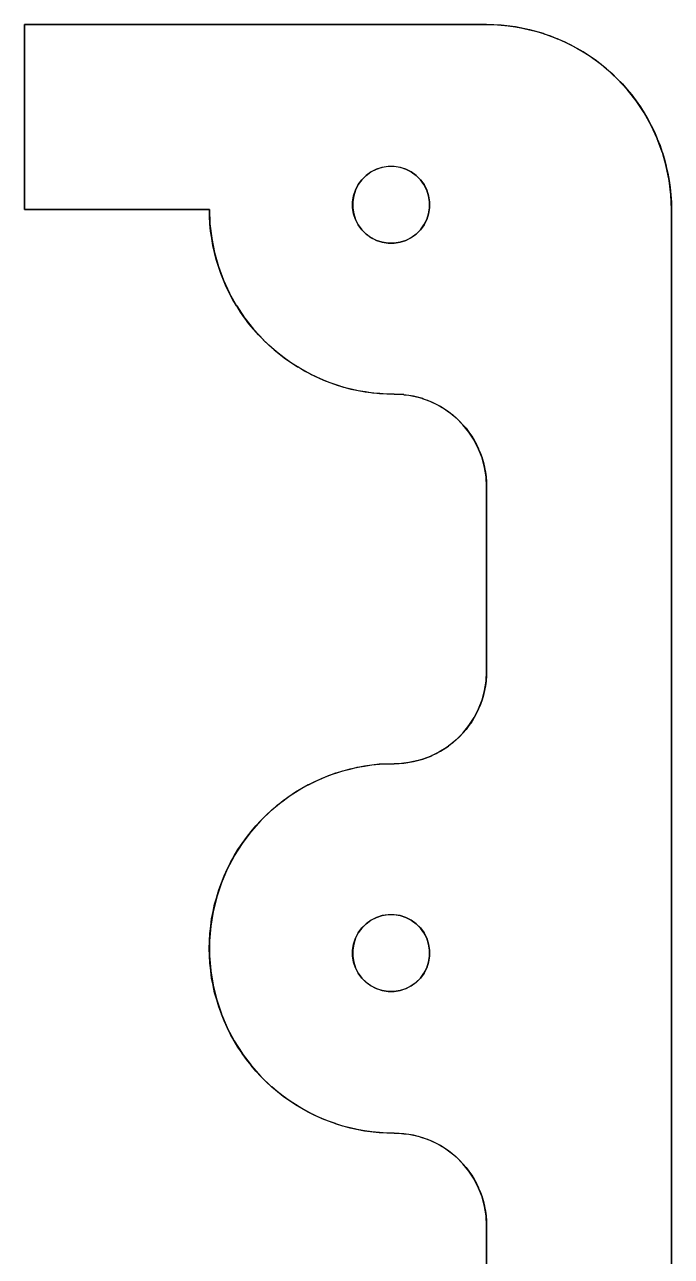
# Model space of a CAD drawing. Header units: millimetres. Extents: x 120 to 170, y -110 to -30.
# Drawn here: x 149 to 170, y -70 to -30 of the extents above; entities that cross this region are included whole.
import ezdxf

# ---------------------------------------------------------------- set-up
doc = ezdxf.new("R2010")
doc.units = ezdxf.units.MM
doc.layers.add('User.Drawings', color=9, linetype='CONTINUOUS', true_color=0xc2c2c2)

msp = doc.modelspace()

# ---------------------------------------------------------------- linework, layer by layer
at = {"layer": 'User.Drawings', "linetype": 'CONTINUOUS'}
for p, q in [((148.99995, -30), (148.999954, -29.999981)), ((148.99995, -36), (148.99995, -30)), ((148.999954, -29.999981), (148.999981, -29.999954)), ((148.999981, -29.999954), (149, -29.99995)), ((149, -29.99995), (164, -29.99995)), ((164, -29.99995), (163.99995, -30)), ((163.99995, -30), (164, -30.00005)), ((164.000019, -29.999954), (164, -29.99995)), ((164, -29.99995), (164.002545, -30.00005)), ((164.000046, -29.999981), (164.000019, -29.999954)), ((164.000019, -30.000046), (164.000046, -30.000019)), ((164.000046, -30.000019), (164.000046, -29.999981)), ((164, -30.00005), (149.00005, -30.00005)), ((149.00005, -30.00005), (149.00005, -35.999949)), ((164, -30.00005), (164.000019, -30.000046)), ((164.002545, -30.00005), (164, -30.00005)), ((164.468205, -30.018345), (164.002545, -30.00005)), ((164.002545, -30.00005), (164.235739, -30.00005)), ((164.235739, -30.00005), (164.468205, -30.018345)), ((164.473296, -30.018746), (164.468205, -30.018345)), ((164.468205, -30.018345), (164.470759, -30.018446)), ((164.470759, -30.018446), (164.473296, -30.018746)), ((164.936065, -30.073518), (164.473296, -30.018746)), ((164.473296, -30.018746), (164.705763, -30.037042)), ((164.705763, -30.037042), (164.936065, -30.073518)), ((164.941132, -30.07432), (164.936065, -30.073518)), ((164.936065, -30.073518), (164.938615, -30.07382)), ((164.938615, -30.07382), (164.941132, -30.07432)), ((165.39819, -30.165236), (164.941132, -30.07432)), ((164.941132, -30.07432), (165.171435, -30.110797)), ((165.171435, -30.110797), (165.39819, -30.165236)), ((165.40313, -30.166422), (165.39819, -30.165236)), ((165.39819, -30.165236), (165.400684, -30.165732)), ((165.400684, -30.165732), (165.40313, -30.166422)), ((165.851652, -30.292917), (165.40313, -30.166422)), ((165.40313, -30.166422), (165.629886, -30.220861)), ((165.629886, -30.220861), (165.851652, -30.292917)), ((165.856521, -30.294499), (165.851652, -30.292917)), ((165.851652, -30.292917), (165.854118, -30.293613)), ((165.854118, -30.293613), (165.856521, -30.294499)), ((166.293714, -30.455788), (165.856521, -30.294499)), ((165.856521, -30.294499), (166.078287, -30.366556)), ((166.078287, -30.366556), (166.293714, -30.455788)), ((166.298448, -30.457749), (166.293714, -30.455788)), ((166.293714, -30.455788), (166.29612, -30.456676)), ((166.29612, -30.456676), (166.298448, -30.457749)), ((166.721653, -30.65285), (166.298448, -30.457749)), ((166.298448, -30.457749), (166.513876, -30.546982)), ((166.513876, -30.546982), (166.721653, -30.65285)), ((166.726187, -30.65516), (166.721653, -30.65285)), ((166.721653, -30.65285), (166.723966, -30.653916)), ((166.723966, -30.653916), (166.726187, -30.65516)), ((167.132788, -30.882867), (166.726187, -30.65516)), ((166.726187, -30.65516), (166.933965, -30.761028)), ((166.933965, -30.761028), (167.132788, -30.882867)), ((167.137142, -30.885535), (167.132788, -30.882867)), ((167.132788, -30.882867), (167.135018, -30.884116)), ((167.135018, -30.884116), (167.137142, -30.885535)), ((167.524616, -31.144437), (167.137142, -30.885535)), ((167.137142, -30.885535), (167.335966, -31.007375)), ((167.335966, -31.007375), (167.524616, -31.144437)), ((167.528747, -31.147438), (167.524616, -31.144437)), ((167.524616, -31.144437), (167.526741, -31.145857)), ((167.526741, -31.145857), (167.528747, -31.147438)), ((167.89472, -31.435948), (167.528747, -31.147438)), ((167.528747, -31.147438), (167.717399, -31.284502)), ((167.717399, -31.284502), (167.89472, -31.435948)), ((167.898591, -31.439255), (167.89472, -31.435948)), ((167.89472, -31.435948), (167.896721, -31.437526)), ((167.896721, -31.437526), (167.898591, -31.439255)), ((168.240811, -31.7556), (167.898591, -31.439255)), ((167.898591, -31.439255), (168.075913, -31.590702)), ((168.075913, -31.590702), (168.240811, -31.7556)), ((168.244399, -31.759188), (168.240811, -31.7556)), ((168.240811, -31.7556), (168.242676, -31.757324)), ((168.242676, -31.757324), (168.244399, -31.759188)), ((168.560744, -32.101408), (168.244399, -31.759188)), ((168.244399, -31.759188), (168.409298, -31.924087)), ((168.409298, -31.924087), (168.560744, -32.101408)), ((168.564051, -32.105279), (168.560744, -32.101408)), ((168.560744, -32.101408), (168.562474, -32.103279)), ((168.562474, -32.103279), (168.564051, -32.105279)), ((168.852561, -32.471252), (168.564051, -32.105279)), ((168.564051, -32.105279), (168.715498, -32.282601)), ((168.715498, -32.282601), (168.852561, -32.471252)), ((168.855562, -32.475383), (168.852561, -32.471252)), ((168.852561, -32.471252), (168.854143, -32.473259)), ((168.854143, -32.473259), (168.855562, -32.475383)), ((169.114464, -32.862857), (168.855562, -32.475383)), ((168.855562, -32.475383), (168.992625, -32.664034)), ((168.992625, -32.664034), (169.114464, -32.862857)), ((169.117132, -32.867211), (169.114464, -32.862857)), ((169.114464, -32.862857), (169.115884, -32.864982)), ((169.115884, -32.864982), (169.117132, -32.867211)), ((169.344839, -33.273812), (169.117132, -32.867211)), ((169.117132, -32.867211), (169.238972, -33.066035)), ((169.238972, -33.066035), (169.344839, -33.273812)), ((169.347149, -33.278346), (169.344839, -33.273812)), ((169.344839, -33.273812), (169.346084, -33.276034)), ((169.346084, -33.276034), (169.347149, -33.278346)), ((169.54225, -33.701551), (169.347149, -33.278346)), ((169.347149, -33.278346), (169.453018, -33.486124)), ((169.453018, -33.486124), (169.54225, -33.701551)), ((169.544211, -33.706285), (169.54225, -33.701551)), ((169.54225, -33.701551), (169.543324, -33.70388)), ((169.543324, -33.70388), (169.544211, -33.706285)), ((169.7055, -34.143478), (169.544211, -33.706285)), ((169.544211, -33.706285), (169.633444, -33.921713)), ((169.633444, -33.921713), (169.7055, -34.143478)), ((169.707082, -34.148347), (169.7055, -34.143478)), ((169.7055, -34.143478), (169.706387, -34.145882)), ((169.706387, -34.145882), (169.707082, -34.148347)), ((169.833577, -34.596869), (169.707082, -34.148347)), ((169.707082, -34.148347), (169.779139, -34.370114)), ((169.779139, -34.370114), (169.833577, -34.596869)), ((160.085712, -34.896592), (160.244883, -34.780947)), ((160.246851, -34.784157), (160.088157, -34.899455)), ((160.244883, -34.780947), (160.420186, -34.691626)), ((160.421627, -34.695104), (160.246851, -34.784157)), ((160.420186, -34.691626), (160.607303, -34.630828)), ((160.608182, -34.634489), (160.421627, -34.695104)), ((160.607303, -34.630828), (160.801627, -34.60005)), ((160.801922, -34.603803), (160.608182, -34.634489)), ((160.801627, -34.60005), (160.998373, -34.60005)), ((160.998078, -34.603803), (160.801922, -34.603803)), ((161.191818, -34.634489), (160.998078, -34.603803)), ((160.998373, -34.60005), (161.192697, -34.630828)), ((161.378373, -34.695104), (161.191818, -34.634489)), ((161.192697, -34.630828), (161.379814, -34.691626)), ((161.553149, -34.784157), (161.378373, -34.695104)), ((161.379814, -34.691626), (161.555117, -34.780947)), ((161.711843, -34.899455), (161.553149, -34.784157)), ((161.555117, -34.780947), (161.714288, -34.896592)), ((169.834763, -34.601809), (169.833577, -34.596869)), ((169.833577, -34.596869), (169.834268, -34.599316)), ((169.834268, -34.599316), (169.834763, -34.601809)), ((169.925679, -35.058867), (169.834763, -34.601809)), ((169.834763, -34.601809), (169.889203, -34.828565)), ((159.741626, -35.370186), (159.830947, -35.194883)), ((159.834157, -35.196851), (159.745104, -35.371627)), ((159.830947, -35.194883), (159.946592, -35.035712)), ((159.949455, -35.038157), (159.834157, -35.196851)), ((159.946592, -35.035712), (160.085712, -34.896592)), ((160.088157, -34.899455), (159.949455, -35.038157)), ((161.850545, -35.038157), (161.711843, -34.899455)), ((161.714288, -34.896592), (161.853408, -35.035712)), ((161.965843, -35.196851), (161.850545, -35.038157)), ((161.853408, -35.035712), (161.969053, -35.194883)), ((162.054896, -35.371627), (161.965843, -35.196851)), ((161.969053, -35.194883), (162.058374, -35.370186)), ((169.889203, -34.828565), (169.925679, -35.058867)), ((169.926481, -35.063934), (169.925679, -35.058867)), ((169.925679, -35.058867), (169.92618, -35.061385)), ((169.92618, -35.061385), (169.926481, -35.063934)), ((169.981253, -35.526703), (169.926481, -35.063934)), ((169.926481, -35.063934), (169.962958, -35.294237)), ((159.65005, -35.751627), (159.680828, -35.557303)), ((159.684489, -35.558182), (159.653803, -35.751922)), ((159.680828, -35.557303), (159.741626, -35.370186)), ((159.745104, -35.371627), (159.684489, -35.558182)), ((162.115511, -35.558182), (162.054896, -35.371627)), ((162.058374, -35.370186), (162.119172, -35.557303)), ((162.146197, -35.751922), (162.115511, -35.558182)), ((162.119172, -35.557303), (162.14995, -35.751627)), ((169.962958, -35.294237), (169.981253, -35.526703)), ((169.981654, -35.531794), (169.981253, -35.526703)), ((169.981253, -35.526703), (169.981554, -35.529241)), ((169.981554, -35.529241), (169.981654, -35.531794)), ((169.99995, -35.997454), (169.981654, -35.531794)), ((169.981654, -35.531794), (169.99995, -35.764261)), ((148.999954, -36.000018), (148.99995, -36)), ((148.999954, -36.000019), (148.999954, -36.000018)), ((148.999981, -36.000046), (148.999954, -36.000019)), ((149.00005, -35.999949), (154.999999, -35.999949)), ((154.999999, -35.999949), (154.999949, -35.999999)), ((154.999949, -35.999999), (154.99995, -36.000049)), ((155.000045, -35.999995), (154.999999, -35.999949)), ((154.999999, -35.999949), (155.000018, -35.999953)), ((155.000018, -35.999953), (155.000045, -35.99998)), ((155.000018, -36.000045), (155.000045, -36.000018)), ((155.000045, -35.99998), (155.000045, -35.999995)), ((155.000045, -36.000018), (155.000045, -35.999995)), ((155.000045, -35.999995), (155.000049, -35.999999)), ((155.000049, -35.999999), (155.000049, -36.002544)), ((159.65005, -35.751922), (159.65005, -35.751627)), ((159.65005, -35.948373), (159.65005, -35.751922)), ((159.680828, -36.142697), (159.65005, -35.948373)), ((159.653803, -35.751922), (159.653803, -35.948078)), ((159.653803, -35.948078), (159.684489, -36.141818)), ((162.115511, -36.141818), (162.146197, -35.948078)), ((162.14995, -35.948373), (162.119172, -36.142697)), ((162.146197, -35.948078), (162.146197, -35.751922)), ((162.14995, -35.751627), (162.14995, -35.948373)), ((169.99995, -35.764261), (169.99995, -35.997454)), ((169.99995, -36), (169.99995, -35.997454)), ((169.99995, -35.997454), (170.000049, -35.999994)), ((169.999951, -36.000001), (169.99995, -36)), ((169.999955, -35.999981), (169.999951, -36)), ((169.999951, -36), (169.999951, -36.000001)), ((169.999951, -103.999999), (169.999951, -36.000001)), ((169.999951, -36.000001), (170, -36.00005)), ((169.999982, -35.999954), (169.999955, -35.999981)), ((170.00002, -35.999954), (169.999982, -35.999954)), ((170, -36.00005), (170.00005, -36)), ((170.000047, -35.999981), (170.00002, -35.999954)), ((170.000049, -35.999994), (170.000047, -35.999981)), ((170.00005, -36), (170.000049, -35.999994)), ((170.000049, -35.999994), (170.000051, -36)), ((170.000051, -36), (170.000051, -104)), ((149, -36.00005), (148.999981, -36.000046)), ((154.99995, -36.000049), (149, -36.00005)), ((155.000049, -36.002544), (154.99995, -36.000049)), ((154.99995, -36.000049), (154.999999, -36.000049)), ((154.999999, -36.000049), (155.000018, -36.000045)), ((155.000049, -36.235738), (155.000049, -36.002544)), ((155.000049, -36.002544), (155.018344, -36.468204)), ((155.018344, -36.468204), (155.000049, -36.235738)), ((159.741626, -36.329814), (159.680828, -36.142697)), ((159.684489, -36.141818), (159.745104, -36.328373)), ((159.830947, -36.505117), (159.741626, -36.329814)), ((159.745104, -36.328373), (159.834157, -36.503149)), ((161.965843, -36.503149), (162.054896, -36.328373)), ((162.058374, -36.329814), (161.969053, -36.505117)), ((162.054896, -36.328373), (162.115511, -36.141818)), ((162.119172, -36.142697), (162.058374, -36.329814)), ((155.018445, -36.470758), (155.018344, -36.468204)), ((155.018344, -36.468204), (155.018745, -36.473295)), ((155.018745, -36.473295), (155.018445, -36.470758)), ((155.037041, -36.705762), (155.018745, -36.473295)), ((155.018745, -36.473295), (155.073517, -36.936064)), ((155.073517, -36.936064), (155.037041, -36.705762)), ((159.946592, -36.664288), (159.830947, -36.505117)), ((159.834157, -36.503149), (159.949455, -36.661843)), ((160.085712, -36.803408), (159.946592, -36.664288)), ((159.949455, -36.661843), (160.088157, -36.800545)), ((161.711843, -36.800545), (161.850545, -36.661843)), ((161.853408, -36.664288), (161.714288, -36.803408)), ((161.850545, -36.661843), (161.965843, -36.503149)), ((161.969053, -36.505117), (161.853408, -36.664288)), ((155.073819, -36.938614), (155.073517, -36.936064)), ((155.073517, -36.936064), (155.074319, -36.941131)), ((155.074319, -36.941131), (155.073819, -36.938614)), ((155.110796, -37.171434), (155.074319, -36.941131)), ((155.074319, -36.941131), (155.165235, -37.398189)), ((155.165235, -37.398189), (155.110796, -37.171434)), ((160.244883, -36.919053), (160.085712, -36.803408)), ((160.088157, -36.800545), (160.246851, -36.915843)), ((160.420186, -37.008374), (160.244883, -36.919053)), ((160.246851, -36.915843), (160.421627, -37.004896)), ((160.607303, -37.069172), (160.420186, -37.008374)), ((160.421627, -37.004896), (160.608182, -37.065511)), ((160.801627, -37.09995), (160.607303, -37.069172)), ((160.608182, -37.065511), (160.801922, -37.096197)), ((160.998373, -37.09995), (160.801627, -37.09995)), ((160.801922, -37.096197), (160.998078, -37.096197)), ((160.998078, -37.096197), (161.191818, -37.065511)), ((161.192697, -37.069172), (160.998373, -37.09995)), ((161.191818, -37.065511), (161.378373, -37.004896)), ((161.379814, -37.008374), (161.192697, -37.069172)), ((161.378373, -37.004896), (161.553149, -36.915843)), ((161.555117, -36.919053), (161.379814, -37.008374)), ((161.553149, -36.915843), (161.711843, -36.800545)), ((161.714288, -36.803408), (161.555117, -36.919053)), ((155.165731, -37.400683), (155.165235, -37.398189)), ((155.165235, -37.398189), (155.166421, -37.403129)), ((155.166421, -37.403129), (155.165731, -37.400683)), ((155.22086, -37.629885), (155.166421, -37.403129)), ((155.166421, -37.403129), (155.292916, -37.851651)), ((155.292916, -37.851651), (155.22086, -37.629885)), ((155.293612, -37.854117), (155.292916, -37.851651)), ((155.292916, -37.851651), (155.294498, -37.85652)), ((155.294498, -37.85652), (155.293612, -37.854117)), ((155.366555, -38.078286), (155.294498, -37.85652)), ((155.294498, -37.85652), (155.455787, -38.293713)), ((155.455787, -38.293713), (155.366555, -38.078286)), ((155.456675, -38.296119), (155.455787, -38.293713)), ((155.455787, -38.293713), (155.457748, -38.298447)), ((155.457748, -38.298447), (155.456675, -38.296119)), ((155.546981, -38.513875), (155.457748, -38.298447)), ((155.457748, -38.298447), (155.652849, -38.721652)), ((155.652849, -38.721652), (155.546981, -38.513875)), ((155.653915, -38.723965), (155.652849, -38.721652)), ((155.652849, -38.721652), (155.655159, -38.726186)), ((155.655159, -38.726186), (155.653915, -38.723965)), ((155.761027, -38.933964), (155.655159, -38.726186)), ((155.655159, -38.726186), (155.882866, -39.132787)), ((155.882866, -39.132787), (155.761027, -38.933964)), ((155.884115, -39.135017), (155.882866, -39.132787)), ((155.882866, -39.132787), (155.885534, -39.137141)), ((155.885534, -39.137141), (155.884115, -39.135017)), ((156.007374, -39.335965), (155.885534, -39.137141)), ((155.885534, -39.137141), (156.144436, -39.524615)), ((156.144436, -39.524615), (156.007374, -39.335965)), ((156.145856, -39.52674), (156.144436, -39.524615)), ((156.144436, -39.524615), (156.147437, -39.528746)), ((156.147437, -39.528746), (156.145856, -39.52674)), ((156.284501, -39.717398), (156.147437, -39.528746)), ((156.147437, -39.528746), (156.435947, -39.894719)), ((156.435947, -39.894719), (156.284501, -39.717398)), ((156.437525, -39.89672), (156.435947, -39.894719)), ((156.435947, -39.894719), (156.439254, -39.89859)), ((156.439254, -39.89859), (156.437525, -39.89672)), ((156.590701, -40.075912), (156.439254, -39.89859)), ((156.439254, -39.89859), (156.755599, -40.24081)), ((156.755599, -40.24081), (156.590701, -40.075912)), ((156.757323, -40.242675), (156.755599, -40.24081)), ((156.755599, -40.24081), (156.759187, -40.244398)), ((156.759187, -40.244398), (156.757323, -40.242675)), ((156.924086, -40.409297), (156.759187, -40.244398)), ((156.759187, -40.244398), (157.101407, -40.560743)), ((157.101407, -40.560743), (156.924086, -40.409297)), ((157.103278, -40.562473), (157.101407, -40.560743)), ((157.101407, -40.560743), (157.105278, -40.56405)), ((157.105278, -40.56405), (157.103278, -40.562473)), ((157.2826, -40.715497), (157.105278, -40.56405)), ((157.105278, -40.56405), (157.471251, -40.85256)), ((157.471251, -40.85256), (157.2826, -40.715497)), ((157.473258, -40.854142), (157.471251, -40.85256)), ((157.471251, -40.85256), (157.475382, -40.855561)), ((157.475382, -40.855561), (157.473258, -40.854142)), ((157.664033, -40.992624), (157.475382, -40.855561)), ((157.475382, -40.855561), (157.862856, -41.114463)), ((157.862856, -41.114463), (157.664033, -40.992624)), ((157.864981, -41.115883), (157.862856, -41.114463)), ((157.862856, -41.114463), (157.86721, -41.117131)), ((157.86721, -41.117131), (157.864981, -41.115883)), ((158.066034, -41.238971), (157.86721, -41.117131)), ((157.86721, -41.117131), (158.273811, -41.344838)), ((158.273811, -41.344838), (158.066034, -41.238971)), ((158.276033, -41.346083), (158.273811, -41.344838)), ((158.273811, -41.344838), (158.278345, -41.347148)), ((158.278345, -41.347148), (158.276033, -41.346083)), ((158.486123, -41.453017), (158.278345, -41.347148)), ((158.278345, -41.347148), (158.70155, -41.542249)), ((158.70155, -41.542249), (158.486123, -41.453017)), ((158.703879, -41.543323), (158.70155, -41.542249)), ((158.70155, -41.542249), (158.706284, -41.54421)), ((158.706284, -41.54421), (158.703879, -41.543323)), ((158.921712, -41.633443), (158.706284, -41.54421)), ((158.706284, -41.54421), (159.143477, -41.705499)), ((159.143477, -41.705499), (158.921712, -41.633443)), ((159.145881, -41.706386), (159.143477, -41.705499)), ((159.143477, -41.705499), (159.148346, -41.707081)), ((159.148346, -41.707081), (159.145881, -41.706386)), ((159.370113, -41.779138), (159.148346, -41.707081)), ((159.148346, -41.707081), (159.596868, -41.833576)), ((159.596868, -41.833576), (159.370113, -41.779138)), ((159.599315, -41.834267), (159.596868, -41.833576)), ((159.596868, -41.833576), (159.601808, -41.834762)), ((159.601808, -41.834762), (159.599315, -41.834267)), ((159.828564, -41.889202), (159.601808, -41.834762)), ((159.601808, -41.834762), (160.058866, -41.925678)), ((160.058866, -41.925678), (159.828564, -41.889202)), ((160.061384, -41.926179), (160.058866, -41.925678)), ((160.058866, -41.925678), (160.063933, -41.92648)), ((160.063933, -41.92648), (160.061384, -41.926179)), ((160.294236, -41.962957), (160.063933, -41.92648)), ((160.063933, -41.92648), (160.526702, -41.981252)), ((160.526702, -41.981252), (160.294236, -41.962957)), ((160.52924, -41.981553), (160.526702, -41.981252)), ((160.526702, -41.981252), (160.531793, -41.981653)), ((160.531793, -41.981653), (160.52924, -41.981553)), ((160.76426, -41.999949), (160.531793, -41.981653)), ((160.531793, -41.981653), (160.997454, -41.999949)), ((160.997454, -41.999949), (160.76426, -41.999949)), ((160.999999, -42.000049), (160.997454, -41.999949)), ((160.997454, -41.999949), (160.999999, -41.999949)), ((160.999999, -41.999949), (161.001907, -42.000049)), ((161.001907, -42.000049), (160.999999, -42.000049)), ((161.31169, -42.016284), (161.001907, -42.000049)), ((161.001907, -42.000049), (161.15722, -42.000049)), ((161.15722, -42.000049), (161.31169, -42.016284)), ((161.315468, -42.016681), (161.31169, -42.016284)), ((161.31169, -42.016284), (161.31359, -42.016384)), ((161.31359, -42.016384), (161.315468, -42.016681)), ((161.621856, -42.065208), (161.315468, -42.016681)), ((161.315468, -42.016681), (161.469939, -42.032917)), ((161.469939, -42.032917), (161.621856, -42.065208)), ((161.625589, -42.066001), (161.621856, -42.065208)), ((161.621856, -42.065208), (161.623744, -42.065507)), ((161.623744, -42.065507), (161.625589, -42.066001)), ((161.925223, -42.146288), (161.625589, -42.066001)), ((161.625589, -42.066001), (161.777509, -42.098293)), ((161.777509, -42.098293), (161.925223, -42.146288)), ((161.928844, -42.147465), (161.925223, -42.146288)), ((161.925223, -42.146288), (161.927065, -42.146782)), ((161.927065, -42.146782), (161.928844, -42.147465)), ((162.218444, -42.258631), (161.928844, -42.147465)), ((161.928844, -42.147465), (162.07656, -42.195461)), ((162.07656, -42.195461), (162.218444, -42.258631)), ((162.221932, -42.260184), (162.218444, -42.258631)), ((162.218444, -42.258631), (162.220229, -42.259317)), ((162.220229, -42.259317), (162.221932, -42.260184)), ((162.498323, -42.401013), (162.221932, -42.260184)), ((162.221932, -42.260184), (162.363817, -42.323356)), ((162.363817, -42.323356), (162.498323, -42.401013)), ((162.501625, -42.402919), (162.498323, -42.401013)), ((162.498323, -42.401013), (162.500024, -42.40188)), ((162.500024, -42.40188), (162.501625, -42.402919)), ((162.761778, -42.571865), (162.501625, -42.402919)), ((162.501625, -42.402919), (162.636131, -42.480577)), ((162.636131, -42.480577), (162.761778, -42.571865)), ((162.764872, -42.574112), (162.761778, -42.571865)), ((162.761778, -42.571865), (162.763384, -42.572908)), ((162.763384, -42.572908), (162.764872, -42.574112)), ((163.005941, -42.769327), (162.764872, -42.574112)), ((162.764872, -42.574112), (162.890519, -42.665401)), ((162.890519, -42.665401), (163.005941, -42.769327)), ((163.008772, -42.771876), (163.005941, -42.769327)), ((163.005941, -42.769327), (163.007424, -42.770528)), ((163.007424, -42.770528), (163.008772, -42.771876)), ((163.228121, -42.991225), (163.008772, -42.771876)), ((163.008772, -42.771876), (163.124195, -42.875803)), ((163.124195, -42.875803), (163.228121, -42.991225)), ((163.23067, -42.994056), (163.228121, -42.991225)), ((163.228121, -42.991225), (163.22947, -42.992574)), ((163.22947, -42.992574), (163.23067, -42.994056)), ((163.425885, -43.235125), (163.23067, -42.994056)), ((163.23067, -42.994056), (163.334597, -43.109479)), ((163.334597, -43.109479), (163.425885, -43.235125)), ((163.428132, -43.238219), (163.425885, -43.235125)), ((163.425885, -43.235125), (163.42709, -43.236614)), ((163.42709, -43.236614), (163.428132, -43.238219)), ((163.597078, -43.498372), (163.428132, -43.238219)), ((163.428132, -43.238219), (163.519421, -43.363867)), ((163.519421, -43.363867), (163.597078, -43.498372)), ((163.598984, -43.501674), (163.597078, -43.498372)), ((163.597078, -43.498372), (163.598118, -43.499974)), ((163.598118, -43.499974), (163.598984, -43.501674)), ((163.739813, -43.778065), (163.598984, -43.501674)), ((163.598984, -43.501674), (163.676642, -43.636181)), ((163.676642, -43.636181), (163.739813, -43.778065)), ((163.741366, -43.781553), (163.739813, -43.778065)), ((163.739813, -43.778065), (163.740681, -43.779769)), ((163.740681, -43.779769), (163.741366, -43.781553)), ((163.852532, -44.071153), (163.741366, -43.781553)), ((163.741366, -43.781553), (163.804537, -43.923438)), ((163.804537, -43.923438), (163.852532, -44.071153)), ((163.853709, -44.074774), (163.852532, -44.071153)), ((163.852532, -44.071153), (163.853216, -44.072933)), ((163.853216, -44.072933), (163.853709, -44.074774)), ((163.933996, -44.374408), (163.853709, -44.074774)), ((163.853709, -44.074774), (163.901705, -44.222489)), ((163.901705, -44.222489), (163.933996, -44.374408)), ((163.934789, -44.378141), (163.933996, -44.374408)), ((163.933996, -44.374408), (163.934491, -44.376254)), ((163.934491, -44.376254), (163.934789, -44.378141)), ((163.983316, -44.684529), (163.934789, -44.378141)), ((163.934789, -44.378141), (163.967081, -44.530059)), ((163.967081, -44.530059), (163.983316, -44.684529)), ((163.983713, -44.688307), (163.983316, -44.684529)), ((163.983316, -44.684529), (163.983614, -44.686408)), ((163.983614, -44.686408), (163.983713, -44.688307)), ((163.999949, -44.99809), (163.983713, -44.688307)), ((163.983713, -44.688307), (163.999949, -44.842778)), ((163.999949, -44.842778), (163.999949, -44.99809)), ((163.999949, -44.999999), (163.999949, -44.99809)), ((163.999949, -44.99809), (164.000049, -44.999999)), ((163.999953, -44.99998), (163.999949, -44.999999)), ((163.999949, -50.999999), (163.999949, -44.999999)), ((163.999949, -44.999999), (163.999999, -45.000049)), ((163.99998, -44.999953), (163.999953, -44.99998)), ((164.000018, -44.999953), (163.99998, -44.999953)), ((163.999999, -45.000049), (164.000049, -44.999999)), ((164.000045, -44.99998), (164.000018, -44.999953)), ((164.000049, -44.999999), (164.000045, -44.99998)), ((164.000049, -44.999999), (164.000049, -50.999999)), ((163.983713, -51.31169), (163.999949, -51.001907)), ((163.999949, -51.15722), (163.983713, -51.31169)), ((163.999999, -50.999949), (163.999949, -50.999999)), ((164.000049, -50.999999), (163.999949, -51.001907)), ((163.999949, -51.001907), (163.999949, -50.999999)), ((163.999949, -50.999999), (163.999953, -51.000018)), ((163.999949, -51.001907), (163.999949, -51.15722)), ((163.999953, -51.000018), (163.99998, -51.000045)), ((163.99998, -51.000045), (164.000018, -51.000045)), ((164.000049, -50.999999), (163.999999, -50.999949)), ((164.000018, -51.000045), (164.000045, -51.000018)), ((164.000045, -51.000018), (164.000049, -50.999999)), ((163.934789, -51.621856), (163.983316, -51.315468)), ((163.967081, -51.469939), (163.934789, -51.621856)), ((163.983316, -51.315468), (163.967081, -51.469939)), ((163.983316, -51.315468), (163.983713, -51.31169)), ((163.983614, -51.31359), (163.983316, -51.315468)), ((163.983713, -51.31169), (163.983614, -51.31359)), ((163.741366, -52.218444), (163.852532, -51.928844)), ((163.852532, -51.928844), (163.804537, -52.07656)), ((163.852532, -51.928844), (163.853709, -51.925223)), ((163.853216, -51.927065), (163.852532, -51.928844)), ((163.853709, -51.925223), (163.853216, -51.927065)), ((163.853709, -51.925223), (163.933996, -51.625589)), ((163.901705, -51.777509), (163.853709, -51.925223)), ((163.933996, -51.625589), (163.901705, -51.777509)), ((163.933996, -51.625589), (163.934789, -51.621856)), ((163.934491, -51.623744), (163.933996, -51.625589)), ((163.934789, -51.621856), (163.934491, -51.623744)), ((163.598984, -52.498323), (163.739813, -52.221932)), ((163.676642, -52.363817), (163.598984, -52.498323)), ((163.739813, -52.221932), (163.676642, -52.363817)), ((163.739813, -52.221932), (163.741366, -52.218444)), ((163.740681, -52.220229), (163.739813, -52.221932)), ((163.741366, -52.218444), (163.740681, -52.220229)), ((163.804537, -52.07656), (163.741366, -52.218444)), ((163.23067, -53.005941), (163.425885, -52.764872)), ((163.425885, -52.764872), (163.334597, -52.890519)), ((163.425885, -52.764872), (163.428132, -52.761778)), ((163.42709, -52.763384), (163.425885, -52.764872)), ((163.428132, -52.761778), (163.42709, -52.763384)), ((163.428132, -52.761778), (163.597078, -52.501625)), ((163.519421, -52.636131), (163.428132, -52.761778)), ((163.597078, -52.501625), (163.519421, -52.636131)), ((163.597078, -52.501625), (163.598984, -52.498323)), ((163.598118, -52.500024), (163.597078, -52.501625)), ((163.598984, -52.498323), (163.598118, -52.500024)), ((163.008772, -53.228121), (163.228121, -53.008772)), ((163.124195, -53.124195), (163.008772, -53.228121)), ((163.228121, -53.008772), (163.124195, -53.124195)), ((163.228121, -53.008772), (163.23067, -53.005941)), ((163.22947, -53.007424), (163.228121, -53.008772)), ((163.23067, -53.005941), (163.22947, -53.007424)), ((163.334597, -52.890519), (163.23067, -53.005941)), ((162.221932, -53.739813), (162.498323, -53.598984)), ((162.498323, -53.598984), (162.363817, -53.676642)), ((162.498323, -53.598984), (162.501625, -53.597078)), ((162.500024, -53.598118), (162.498323, -53.598984)), ((162.501625, -53.597078), (162.500024, -53.598118)), ((162.501625, -53.597078), (162.761778, -53.428132)), ((162.636131, -53.519421), (162.501625, -53.597078)), ((162.761778, -53.428132), (162.636131, -53.519421)), ((162.761778, -53.428132), (162.764872, -53.425885)), ((162.763384, -53.42709), (162.761778, -53.428132)), ((162.764872, -53.425885), (162.763384, -53.42709)), ((162.764872, -53.425885), (163.005941, -53.23067)), ((162.890519, -53.334597), (162.764872, -53.425885)), ((163.005941, -53.23067), (162.890519, -53.334597)), ((163.005941, -53.23067), (163.008772, -53.228121)), ((163.007424, -53.22947), (163.005941, -53.23067)), ((163.008772, -53.228121), (163.007424, -53.22947)), ((160.519684, -54.019304), (160.758209, -54.000049)), ((160.997517, -54.000049), (160.519684, -54.019304)), ((160.758209, -54.000049), (160.997517, -54.000049)), ((160.997517, -54.000049), (160.999999, -53.999949)), ((160.999999, -54.000049), (160.997517, -54.000049)), ((160.999999, -53.999949), (161.001907, -53.999949)), ((161.001907, -53.999949), (160.999999, -54.000049)), ((161.001907, -53.999949), (161.31169, -53.983713)), ((161.15722, -53.999949), (161.001907, -53.999949)), ((161.31169, -53.983713), (161.15722, -53.999949)), ((161.31169, -53.983713), (161.315468, -53.983316)), ((161.31359, -53.983614), (161.31169, -53.983713)), ((161.315468, -53.983316), (161.31359, -53.983614)), ((161.315468, -53.983316), (161.621856, -53.934789)), ((161.469939, -53.967081), (161.315468, -53.983316)), ((161.621856, -53.934789), (161.469939, -53.967081)), ((161.621856, -53.934789), (161.625589, -53.933996)), ((161.623744, -53.934491), (161.621856, -53.934789)), ((161.625589, -53.933996), (161.623744, -53.934491)), ((161.625589, -53.933996), (161.925223, -53.853709)), ((161.777509, -53.901705), (161.625589, -53.933996)), ((161.925223, -53.853709), (161.777509, -53.901705)), ((161.925223, -53.853709), (161.928844, -53.852532)), ((161.927065, -53.853216), (161.925223, -53.853709)), ((161.928844, -53.852532), (161.927065, -53.853216)), ((161.928844, -53.852532), (162.218444, -53.741366)), ((162.07656, -53.804537), (161.928844, -53.852532)), ((162.218444, -53.741366), (162.07656, -53.804537)), ((162.218444, -53.741366), (162.221932, -53.739813)), ((162.220229, -53.740681), (162.218444, -53.741366)), ((162.221932, -53.739813), (162.220229, -53.740681)), ((162.363817, -53.676642), (162.221932, -53.739813)), ((159.09765, -54.309614), (158.650506, -54.479193)), ((158.650506, -54.479193), (158.87066, -54.385395)), ((158.87066, -54.385395), (159.09765, -54.309614)), ((159.102362, -54.308041), (159.09765, -54.309614)), ((159.09765, -54.309614), (159.099975, -54.308733)), ((159.099975, -54.308733), (159.102362, -54.308041)), ((159.56172, -54.174987), (159.102362, -54.308041)), ((159.102362, -54.308041), (159.329353, -54.232261)), ((159.329353, -54.232261), (159.56172, -54.174987)), ((159.566512, -54.173806), (159.56172, -54.174987)), ((159.56172, -54.174987), (159.564093, -54.1743)), ((159.564093, -54.1743), (159.566512, -54.173806)), ((160.035092, -54.078144), (159.566512, -54.173806)), ((159.566512, -54.173806), (159.798881, -54.116532)), ((159.798881, -54.116532), (160.035092, -54.078144)), ((160.039985, -54.077349), (160.035092, -54.078144)), ((160.035092, -54.078144), (160.037523, -54.077648)), ((160.037523, -54.077648), (160.039985, -54.077349)), ((160.514723, -54.019705), (160.039985, -54.077349)), ((160.039985, -54.077349), (160.276198, -54.038961)), ((160.276198, -54.038961), (160.514723, -54.019705)), ((160.519684, -54.019304), (160.514723, -54.019705)), ((160.514723, -54.019705), (160.517196, -54.019405)), ((160.517196, -54.019405), (160.519684, -54.019304)), ((158.209501, -54.688452), (157.795327, -54.927574)), ((157.795327, -54.927574), (157.997589, -54.799672)), ((157.997589, -54.799672), (158.209501, -54.688452)), ((158.213865, -54.686161), (158.209501, -54.688452)), ((158.209501, -54.688452), (158.211637, -54.687219)), ((158.211637, -54.687219), (158.213865, -54.686161)), ((158.645932, -54.481142), (158.213865, -54.686161)), ((158.213865, -54.686161), (158.425777, -54.574942)), ((158.425777, -54.574942), (158.645932, -54.481142)), ((158.650506, -54.479193), (158.645932, -54.481142)), ((158.645932, -54.481142), (158.64818, -54.480076)), ((158.64818, -54.480076), (158.650506, -54.479193)), ((157.791132, -54.930226), (157.397566, -55.201885)), ((157.397566, -55.201885), (157.588872, -55.058129)), ((157.588872, -55.058129), (157.791132, -54.930226)), ((157.795327, -54.927574), (157.791132, -54.930226)), ((157.791132, -54.930226), (157.793177, -54.928816)), ((157.793177, -54.928816), (157.795327, -54.927574)), ((157.01944, -55.510615), (156.674546, -55.84189)), ((156.840314, -55.669308), (157.01944, -55.510615)), ((157.023151, -55.507327), (157.01944, -55.510615)), ((157.01944, -55.510615), (157.02123, -55.508897)), ((157.02123, -55.508897), (157.023151, -55.507327)), ((157.393583, -55.204878), (157.023151, -55.507327)), ((157.023151, -55.507327), (157.202278, -55.348636)), ((157.202278, -55.348636), (157.393583, -55.204878)), ((157.397566, -55.201885), (157.393583, -55.204878)), ((157.393583, -55.204878), (157.395515, -55.203302)), ((157.395515, -55.203302), (157.397566, -55.201885)), ((156.671093, -55.845484), (156.353986, -56.203425)), ((156.505327, -56.018067), (156.671093, -55.845484)), ((156.674546, -55.84189), (156.671093, -55.845484)), ((156.671093, -55.845484), (156.672748, -55.843618)), ((156.672748, -55.843618), (156.674546, -55.84189)), ((156.674546, -55.84189), (156.840314, -55.669308)), ((156.350829, -56.207291), (156.063544, -56.589599)), ((156.063544, -56.589599), (156.199489, -56.39265)), ((156.199489, -56.39265), (156.350829, -56.207291)), ((156.353986, -56.203425), (156.350829, -56.207291)), ((156.350829, -56.207291), (156.35233, -56.205295)), ((156.35233, -56.205295), (156.353986, -56.203425)), ((156.353986, -56.203425), (156.505327, -56.018067)), ((156.060729, -56.593678), (155.805134, -56.997867)), ((155.805134, -56.997867), (155.924785, -56.790628)), ((155.924785, -56.790628), (156.060729, -56.593678)), ((156.063544, -56.589599), (156.060729, -56.593678)), ((156.060729, -56.593678), (156.062055, -56.591582)), ((156.062055, -56.591582), (156.063544, -56.589599)), ((155.802644, -57.00218), (155.580407, -57.425618)), ((155.682995, -57.20942), (155.802644, -57.00218)), ((155.805134, -56.997867), (155.802644, -57.00218)), ((155.802644, -57.00218), (155.803803, -56.999974)), ((155.803803, -56.999974), (155.805134, -56.997867)), ((155.578275, -57.430111), (155.390824, -57.870077)), ((155.475688, -57.64631), (155.578275, -57.430111)), ((155.580407, -57.425618), (155.578275, -57.430111)), ((155.578275, -57.430111), (155.579251, -57.427822)), ((155.579251, -57.427822), (155.580407, -57.425618)), ((155.580407, -57.425618), (155.682995, -57.20942)), ((155.389072, -57.874697), (155.237629, -58.328321)), ((155.304208, -58.098465), (155.389072, -57.874697)), ((155.390824, -57.870077), (155.389072, -57.874697)), ((155.389072, -57.874697), (155.389855, -57.872352)), ((155.389855, -57.872352), (155.390824, -57.870077)), ((155.390824, -57.870077), (155.475688, -57.64631)), ((155.236246, -58.333094), (155.1218, -58.797423)), ((155.169668, -58.562952), (155.236246, -58.333094)), ((155.237629, -58.328321), (155.236246, -58.333094)), ((155.236246, -58.333094), (155.236842, -58.33068)), ((155.236842, -58.33068), (155.237629, -58.328321)), ((155.237629, -58.328321), (155.304208, -58.098465)), ((155.1218, -58.797423), (155.120807, -58.802286)), ((155.120807, -58.802286), (155.121206, -58.799835)), ((155.121206, -58.799835), (155.1218, -58.797423)), ((155.1218, -58.797423), (155.169668, -58.562952)), ((155.120807, -58.802286), (155.044095, -59.274316)), ((155.044095, -59.274316), (155.07294, -59.036758)), ((155.07294, -59.036758), (155.120807, -58.802286)), ((159.946592, -59.335712), (160.085712, -59.196592)), ((160.088157, -59.199455), (159.949455, -59.338157)), ((160.085712, -59.196592), (160.244883, -59.080947)), ((160.246851, -59.084157), (160.088157, -59.199455)), ((160.244883, -59.080947), (160.420186, -58.991626)), ((160.421627, -58.995104), (160.246851, -59.084157)), ((160.420186, -58.991626), (160.607303, -58.930828)), ((160.608182, -58.934489), (160.421627, -58.995104)), ((160.607303, -58.930828), (160.801627, -58.90005)), ((160.801922, -58.903803), (160.608182, -58.934489)), ((160.801627, -58.90005), (160.998373, -58.90005)), ((160.998078, -58.903803), (160.801922, -58.903803)), ((161.191818, -58.934489), (160.998078, -58.903803)), ((160.998373, -58.90005), (161.192697, -58.930828)), ((161.378373, -58.995104), (161.191818, -58.934489)), ((161.192697, -58.930828), (161.379814, -58.991626)), ((161.553149, -59.084157), (161.378373, -58.995104)), ((161.379814, -58.991626), (161.555117, -59.080947)), ((161.711843, -59.199455), (161.553149, -59.084157)), ((161.555117, -59.080947), (161.714288, -59.196592)), ((161.850545, -59.338157), (161.711843, -59.199455)), ((161.714288, -59.196592), (161.853408, -59.335712)), ((155.043495, -59.279253), (155.005015, -59.755923)), ((155.005015, -59.755923), (155.014651, -59.516812)), ((155.014651, -59.516812), (155.043495, -59.279253)), ((155.044095, -59.274316), (155.043495, -59.279253)), ((155.043495, -59.279253), (155.043696, -59.276773)), ((155.043696, -59.276773), (155.044095, -59.274316)), ((159.741626, -59.670186), (159.830947, -59.494883)), ((159.834157, -59.496851), (159.745104, -59.671627)), ((159.830947, -59.494883), (159.946592, -59.335712)), ((159.949455, -59.338157), (159.834157, -59.496851)), ((161.965843, -59.496851), (161.850545, -59.338157)), ((161.853408, -59.335712), (161.969053, -59.494883)), ((162.054896, -59.671627), (161.965843, -59.496851)), ((161.969053, -59.494883), (162.058374, -59.670186)), ((154.995179, -59.999999), (155.004815, -59.760886)), ((155.004815, -60.239111), (154.995179, -59.999999)), ((155.004815, -59.758401), (155.005015, -59.755923)), ((155.005015, -59.755923), (155.004815, -59.760886)), ((155.004815, -59.760886), (155.004815, -59.758401)), ((155.004815, -59.760886), (155.004815, -60.239111)), ((159.65005, -60.051627), (159.680828, -59.857303)), ((159.684489, -59.858182), (159.653803, -60.051922)), ((159.680828, -59.857303), (159.741626, -59.670186)), ((159.745104, -59.671627), (159.684489, -59.858182)), ((162.115511, -59.858182), (162.054896, -59.671627)), ((162.058374, -59.670186), (162.119172, -59.857303)), ((162.146197, -60.051922), (162.115511, -59.858182)), ((162.119172, -59.857303), (162.14995, -60.051627)), ((155.004815, -60.241597), (155.004815, -60.239111)), ((155.004815, -60.239111), (155.005015, -60.244074)), ((155.005015, -60.244074), (155.004815, -60.241597)), ((155.014651, -60.483186), (155.005015, -60.244074)), ((155.005015, -60.244074), (155.043495, -60.720744)), ((159.65005, -60.051922), (159.65005, -60.051627)), ((159.65005, -60.248373), (159.65005, -60.051922)), ((159.680828, -60.442697), (159.65005, -60.248373)), ((159.653803, -60.051922), (159.653803, -60.248078)), ((159.653803, -60.248078), (159.684489, -60.441818)), ((162.115511, -60.441818), (162.146197, -60.248078)), ((162.14995, -60.248373), (162.119172, -60.442697)), ((162.146197, -60.248078), (162.146197, -60.051922)), ((162.14995, -60.051627), (162.14995, -60.248373)), ((155.043495, -60.720744), (155.014651, -60.483186)), ((155.043696, -60.723225), (155.043495, -60.720744)), ((155.043495, -60.720744), (155.044095, -60.725681)), ((155.044095, -60.725681), (155.043696, -60.723225)), ((155.07294, -60.96324), (155.044095, -60.725681)), ((155.044095, -60.725681), (155.120807, -61.197711)), ((159.741626, -60.629814), (159.680828, -60.442697)), ((159.684489, -60.441818), (159.745104, -60.628373)), ((159.830947, -60.805117), (159.741626, -60.629814)), ((159.745104, -60.628373), (159.834157, -60.803149)), ((161.965843, -60.803149), (162.054896, -60.628373)), ((162.058374, -60.629814), (161.969053, -60.805117)), ((162.054896, -60.628373), (162.115511, -60.441818)), ((162.119172, -60.442697), (162.058374, -60.629814)), ((155.120807, -61.197711), (155.07294, -60.96324)), ((155.121206, -61.200163), (155.120807, -61.197711)), ((155.120807, -61.197711), (155.1218, -61.202574)), ((159.946592, -60.964288), (159.830947, -60.805117)), ((159.834157, -60.803149), (159.949455, -60.961843)), ((160.085712, -61.103408), (159.946592, -60.964288)), ((159.949455, -60.961843), (160.088157, -61.100545)), ((160.244883, -61.219053), (160.085712, -61.103408)), ((160.088157, -61.100545), (160.246851, -61.215843)), ((161.553149, -61.215843), (161.711843, -61.100545)), ((161.714288, -61.103408), (161.555117, -61.219053)), ((161.711843, -61.100545), (161.850545, -60.961843)), ((161.853408, -60.964288), (161.714288, -61.103408)), ((161.850545, -60.961843), (161.965843, -60.803149)), ((161.969053, -60.805117), (161.853408, -60.964288)), ((155.1218, -61.202574), (155.121206, -61.200163)), ((155.169668, -61.437046), (155.1218, -61.202574)), ((155.1218, -61.202574), (155.236246, -61.666903)), ((155.236246, -61.666903), (155.169668, -61.437046)), ((160.420186, -61.308374), (160.244883, -61.219053)), ((160.246851, -61.215843), (160.421627, -61.304896)), ((160.607303, -61.369172), (160.420186, -61.308374)), ((160.421627, -61.304896), (160.608182, -61.365511)), ((160.801627, -61.39995), (160.607303, -61.369172)), ((160.608182, -61.365511), (160.801922, -61.396197)), ((160.998373, -61.39995), (160.801627, -61.39995)), ((160.801922, -61.396197), (160.998078, -61.396197)), ((160.998078, -61.396197), (161.191818, -61.365511)), ((161.192697, -61.369172), (160.998373, -61.39995)), ((161.191818, -61.365511), (161.378373, -61.304896)), ((161.379814, -61.308374), (161.192697, -61.369172)), ((161.378373, -61.304896), (161.553149, -61.215843)), ((161.555117, -61.219053), (161.379814, -61.308374)), ((155.236842, -61.669318), (155.236246, -61.666903)), ((155.236246, -61.666903), (155.237629, -61.671676)), ((155.237629, -61.671676), (155.236842, -61.669318)), ((155.304208, -61.901533), (155.237629, -61.671676)), ((155.237629, -61.671676), (155.389072, -62.1253)), ((155.389072, -62.1253), (155.304208, -61.901533)), ((155.389855, -62.127646), (155.389072, -62.1253)), ((155.389072, -62.1253), (155.390824, -62.12992)), ((155.390824, -62.12992), (155.389855, -62.127646)), ((155.475688, -62.353688), (155.390824, -62.12992)), ((155.390824, -62.12992), (155.578275, -62.569886)), ((155.578275, -62.569886), (155.475688, -62.353688)), ((155.579251, -62.572176), (155.578275, -62.569886)), ((155.578275, -62.569886), (155.580407, -62.574379)), ((155.580407, -62.574379), (155.579251, -62.572176)), ((155.682995, -62.790578), (155.580407, -62.574379)), ((155.580407, -62.574379), (155.802644, -62.997817)), ((155.802644, -62.997817), (155.682995, -62.790578)), ((155.803803, -63.000024), (155.802644, -62.997817)), ((155.802644, -62.997817), (155.805134, -63.00213)), ((155.805134, -63.00213), (155.803803, -63.000024)), ((155.924785, -63.20937), (155.805134, -63.00213)), ((155.805134, -63.00213), (156.060729, -63.406319)), ((156.060729, -63.406319), (155.924785, -63.20937)), ((156.062055, -63.408416), (156.060729, -63.406319)), ((156.060729, -63.406319), (156.063544, -63.410398)), ((156.063544, -63.410398), (156.062055, -63.408416)), ((156.199489, -63.607348), (156.063544, -63.410398)), ((156.063544, -63.410398), (156.350829, -63.792706)), ((156.350829, -63.792706), (156.199489, -63.607348)), ((156.35233, -63.794703), (156.350829, -63.792706)), ((156.350829, -63.792706), (156.353986, -63.796572)), ((156.353986, -63.796572), (156.35233, -63.794703)), ((156.505327, -63.981931), (156.353986, -63.796572)), ((156.353986, -63.796572), (156.671093, -64.154513)), ((156.671093, -64.154513), (156.505327, -63.981931)), ((156.672748, -64.15638), (156.671093, -64.154513)), ((156.671093, -64.154513), (156.674546, -64.158107)), ((156.674546, -64.158107), (156.672748, -64.15638)), ((156.840314, -64.33069), (156.674546, -64.158107)), ((156.674546, -64.158107), (157.01944, -64.489382)), ((157.01944, -64.489382), (156.840314, -64.33069)), ((157.02123, -64.491101), (157.01944, -64.489382)), ((157.01944, -64.489382), (157.023151, -64.49267)), ((157.023151, -64.49267), (157.02123, -64.491101)), ((157.202278, -64.651362), (157.023151, -64.49267)), ((157.023151, -64.49267), (157.393583, -64.795119)), ((157.393583, -64.795119), (157.202278, -64.651362)), ((157.395515, -64.796696), (157.393583, -64.795119)), ((157.393583, -64.795119), (157.397566, -64.798112)), ((157.397566, -64.798112), (157.395515, -64.796696)), ((157.588872, -64.941869), (157.397566, -64.798112)), ((157.397566, -64.798112), (157.791132, -65.069771)), ((157.791132, -65.069771), (157.588872, -64.941869)), ((157.793177, -65.071182), (157.791132, -65.069771)), ((157.791132, -65.069771), (157.795327, -65.072423)), ((157.795327, -65.072423), (157.793177, -65.071182)), ((157.997589, -65.200326), (157.795327, -65.072423)), ((157.795327, -65.072423), (158.209501, -65.311545)), ((158.209501, -65.311545), (157.997589, -65.200326)), ((158.211637, -65.312779), (158.209501, -65.311545)), ((158.209501, -65.311545), (158.213865, -65.313836)), ((158.213865, -65.313836), (158.211637, -65.312779)), ((158.425777, -65.425056), (158.213865, -65.313836)), ((158.213865, -65.313836), (158.645932, -65.518855)), ((158.645932, -65.518855), (158.425777, -65.425056)), ((158.64818, -65.519922), (158.645932, -65.518855)), ((158.645932, -65.518855), (158.650506, -65.520804)), ((158.650506, -65.520804), (158.64818, -65.519922)), ((158.87066, -65.614603), (158.650506, -65.520804)), ((158.650506, -65.520804), (159.09765, -65.690383)), ((159.09765, -65.690383), (158.87066, -65.614603)), ((159.099975, -65.691265), (159.09765, -65.690383)), ((159.09765, -65.690383), (159.102362, -65.691956)), ((159.102362, -65.691956), (159.099975, -65.691265)), ((159.329353, -65.767737), (159.102362, -65.691956)), ((159.102362, -65.691956), (159.56172, -65.82501)), ((159.56172, -65.82501), (159.329353, -65.767737)), ((159.564093, -65.825698), (159.56172, -65.82501)), ((159.56172, -65.82501), (159.566512, -65.826191)), ((159.566512, -65.826191), (159.564093, -65.825698)), ((159.798881, -65.883466), (159.566512, -65.826191)), ((159.566512, -65.826191), (160.035092, -65.921853)), ((160.035092, -65.921853), (159.798881, -65.883466)), ((160.037523, -65.92235), (160.035092, -65.921853)), ((160.035092, -65.921853), (160.039985, -65.922648)), ((160.039985, -65.922648), (160.037523, -65.92235)), ((160.276198, -65.961037), (160.039985, -65.922648)), ((160.039985, -65.922648), (160.514723, -65.980292)), ((160.514723, -65.980292), (160.276198, -65.961037)), ((160.517196, -65.980593), (160.514723, -65.980292)), ((160.514723, -65.980292), (160.519684, -65.980693)), ((160.519684, -65.980693), (160.517196, -65.980593)), ((160.758209, -65.999949), (160.519684, -65.980693)), ((160.519684, -65.980693), (160.997517, -65.999949)), ((160.997517, -65.999949), (160.758209, -65.999949)), ((160.999999, -66.000049), (160.997517, -65.999949)), ((160.997517, -65.999949), (160.999999, -65.999949)), ((160.999999, -65.999949), (161.001907, -66.000049)), ((161.001907, -66.000049), (160.999999, -66.000049)), ((161.31169, -66.016284), (161.001907, -66.000049)), ((161.001907, -66.000049), (161.15722, -66.000049)), ((161.15722, -66.000049), (161.31169, -66.016284)), ((161.315468, -66.016681), (161.31169, -66.016284)), ((161.31169, -66.016284), (161.31359, -66.016384)), ((161.31359, -66.016384), (161.315468, -66.016681)), ((161.621856, -66.065208), (161.315468, -66.016681)), ((161.315468, -66.016681), (161.469939, -66.032917)), ((161.469939, -66.032917), (161.621856, -66.065208)), ((161.625589, -66.066001), (161.621856, -66.065208)), ((161.621856, -66.065208), (161.623744, -66.065507)), ((161.623744, -66.065507), (161.625589, -66.066001)), ((161.925223, -66.146288), (161.625589, -66.066001)), ((161.625589, -66.066001), (161.777509, -66.098293)), ((161.777509, -66.098293), (161.925223, -66.146288)), ((161.928844, -66.147465), (161.925223, -66.146288)), ((161.925223, -66.146288), (161.927065, -66.146782)), ((161.927065, -66.146782), (161.928844, -66.147465)), ((162.218444, -66.258631), (161.928844, -66.147465)), ((161.928844, -66.147465), (162.07656, -66.195461)), ((162.07656, -66.195461), (162.218444, -66.258631)), ((162.221932, -66.260184), (162.218444, -66.258631)), ((162.218444, -66.258631), (162.220229, -66.259317)), ((162.220229, -66.259317), (162.221932, -66.260184)), ((162.498323, -66.401013), (162.221932, -66.260184)), ((162.221932, -66.260184), (162.363817, -66.323356)), ((162.363817, -66.323356), (162.498323, -66.401013)), ((162.501625, -66.402919), (162.498323, -66.401013)), ((162.498323, -66.401013), (162.500024, -66.40188)), ((162.500024, -66.40188), (162.501625, -66.402919)), ((162.761778, -66.571865), (162.501625, -66.402919)), ((162.501625, -66.402919), (162.636131, -66.480577)), ((162.636131, -66.480577), (162.761778, -66.571865)), ((162.764872, -66.574112), (162.761778, -66.571865)), ((162.761778, -66.571865), (162.763384, -66.572908)), ((162.763384, -66.572908), (162.764872, -66.574112)), ((163.005941, -66.769327), (162.764872, -66.574112)), ((162.764872, -66.574112), (162.890519, -66.665401)), ((162.890519, -66.665401), (163.005941, -66.769327)), ((163.008772, -66.771876), (163.005941, -66.769327)), ((163.005941, -66.769327), (163.007424, -66.770528)), ((163.007424, -66.770528), (163.008772, -66.771876)), ((163.228121, -66.991225), (163.008772, -66.771876)), ((163.008772, -66.771876), (163.124195, -66.875803)), ((163.124195, -66.875803), (163.228121, -66.991225)), ((163.23067, -66.994056), (163.228121, -66.991225)), ((163.228121, -66.991225), (163.22947, -66.992574)), ((163.22947, -66.992574), (163.23067, -66.994056)), ((163.425885, -67.235125), (163.23067, -66.994056)), ((163.23067, -66.994056), (163.334597, -67.109479)), ((163.334597, -67.109479), (163.425885, -67.235125)), ((163.428132, -67.238219), (163.425885, -67.235125)), ((163.425885, -67.235125), (163.42709, -67.236614)), ((163.42709, -67.236614), (163.428132, -67.238219)), ((163.597078, -67.498372), (163.428132, -67.238219)), ((163.428132, -67.238219), (163.519421, -67.363867)), ((163.519421, -67.363867), (163.597078, -67.498372)), ((163.598984, -67.501674), (163.597078, -67.498372)), ((163.597078, -67.498372), (163.598118, -67.499974)), ((163.598118, -67.499974), (163.598984, -67.501674)), ((163.739813, -67.778065), (163.598984, -67.501674)), ((163.598984, -67.501674), (163.676642, -67.636181)), ((163.676642, -67.636181), (163.739813, -67.778065)), ((163.741366, -67.781553), (163.739813, -67.778065)), ((163.739813, -67.778065), (163.740681, -67.779769)), ((163.740681, -67.779769), (163.741366, -67.781553)), ((163.852532, -68.071153), (163.741366, -67.781553)), ((163.741366, -67.781553), (163.804537, -67.923438)), ((163.804537, -67.923438), (163.852532, -68.071153)), ((163.853709, -68.074774), (163.852532, -68.071153)), ((163.852532, -68.071153), (163.853216, -68.072933)), ((163.853216, -68.072933), (163.853709, -68.074774)), ((163.933996, -68.374408), (163.853709, -68.074774)), ((163.853709, -68.074774), (163.901705, -68.222489)), ((163.901705, -68.222489), (163.933996, -68.374408)), ((163.934789, -68.378141), (163.933996, -68.374408)), ((163.933996, -68.374408), (163.934491, -68.376254)), ((163.934491, -68.376254), (163.934789, -68.378141)), ((163.983316, -68.684529), (163.934789, -68.378141)), ((163.934789, -68.378141), (163.967081, -68.530059)), ((163.967081, -68.530059), (163.983316, -68.684529)), ((163.983713, -68.688307), (163.983316, -68.684529)), ((163.983316, -68.684529), (163.983614, -68.686408)), ((163.983614, -68.686408), (163.983713, -68.688307)), ((163.999949, -68.99809), (163.983713, -68.688307)), ((163.983713, -68.688307), (163.999949, -68.842778)), ((163.999949, -68.842778), (163.999949, -68.99809)), ((163.999949, -68.999999), (163.999949, -68.99809)), ((163.999949, -68.99809), (164.000049, -68.999999)), ((163.999953, -68.99998), (163.999949, -68.999999)), ((163.999949, -97.99995), (163.999949, -68.999999)), ((163.999949, -68.999999), (163.999999, -69.000049)), ((163.99998, -68.999953), (163.999953, -68.99998)), ((164.000018, -68.999953), (163.99998, -68.999953)), ((163.999999, -69.000049), (164.000049, -68.999999)), ((164.000045, -68.99998), (164.000018, -68.999953)), ((164.000049, -68.999999), (164.000045, -68.99998)), ((164.000049, -68.999999), (164.000049, -97.999999))]:
    msp.add_line(p, q, dxfattribs=at)

doc.saveas('drawing.dxf')
